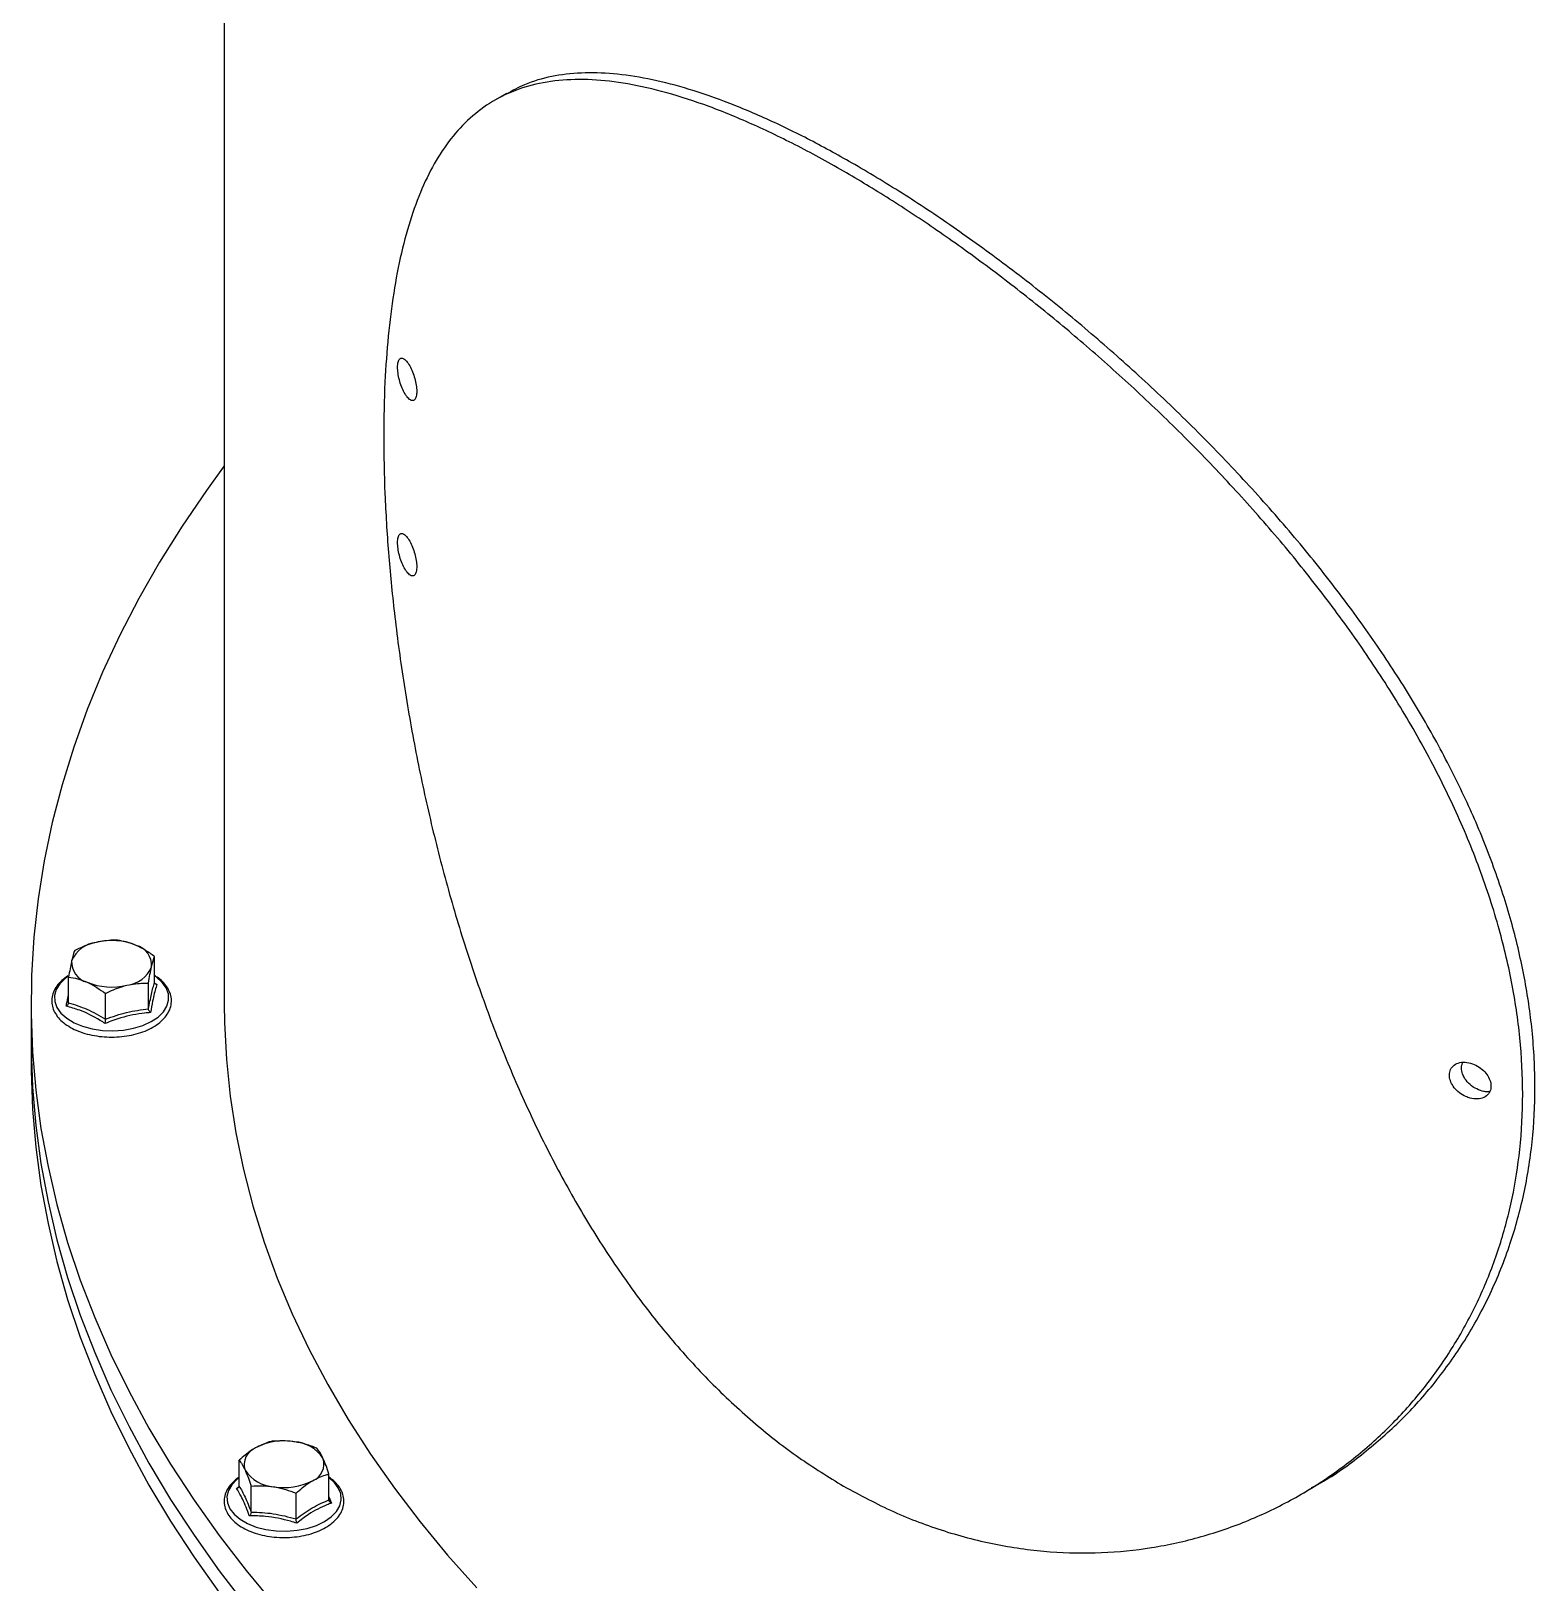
# Model space of a CAD drawing. Header units: millimetres. Extents: x 2 to 418, y 2 to 295.
# Drawn here: x 186.93 to 202.49, y 131.52 to 147.58 of the extents above; entities that cross this region are included whole.
import ezdxf

# ---------------------------------------------------------------- set-up
doc = ezdxf.new("R2010")
doc.units = ezdxf.units.MM

msp = doc.modelspace()

# ---------------------------------------------------------------- linework, layer by layer
at = {"color": 7, "linetype": 'Continuous', "lineweight": 25}
for p, q in [((188.9267, 181.117), (188.9267, 137.5136)), ((191.8464, 146.9385), (191.7242, 146.868)), ((188.2046, 137.7392), (188.2046, 138.0069)), ((187.3156, 137.5266), (187.3156, 137.7943)), ((188.1418, 137.4638), (188.1418, 137.7315)), ((188.2073, 137.7294), (188.2296, 137.7168)), ((186.9267, 137.5136), (186.9267, 137.1507)), ((187.6973, 137.3575), (187.6973, 137.6252)), ((186.9267, 137.1507), (186.9267, 136.9239)), ((189.0799, 132.5254), (189.0799, 132.7931)), ((189.0538, 132.5011), (189.0787, 132.52)), ((189.2045, 132.2572), (189.2045, 132.5249)), ((190.0094, 132.3817), (190.0094, 132.6494)), ((189.6692, 132.1853), (189.6692, 132.453)), ((200.0569, 132.4339), (200.179, 132.5044))]:
    msp.add_line(p, q, dxfattribs=at)
at = {"color": 8, "linetype": 'Continuous', "lineweight": 25}
msp.add_line((190.0094, 132.4144), (190.0356, 132.3493), dxfattribs=at)
at = {"color": 7, "linetype": 'Continuous', "lineweight": 25, "flags": 128}
for points in [[(188.9267, 143.0841), (188.742, 142.8312), (188.4904, 142.4621), (188.2569, 142.089), (188.0418, 141.7123), (187.8453, 141.3322), (187.6674, 140.9491), (187.5084, 140.5632), (187.3684, 140.1748), (187.2475, 139.7844), (187.1458, 139.3921), (187.0634, 138.9983), (187.0002, 138.6033), (186.9565, 138.2075), (186.9322, 137.8111), (186.9274, 137.4144), (186.9419, 137.0179), (186.976, 136.6217), (187.0294, 136.2262), (187.1022, 135.8318), (187.1943, 135.4387), (187.3056, 135.0473), (187.4361, 134.6579), (187.5856, 134.2707), (187.754, 133.8862), (187.9412, 133.5045), (188.147, 133.1261), (188.3714, 132.7512), (188.614, 132.38), (188.8746, 132.0131), (189.1532, 131.6505), (189.4495, 131.2926)], [(188.9267, 137.5136), (188.9292, 137.323), (188.9488, 136.942), (188.9879, 136.5616), (189.0465, 136.1819), (189.1246, 135.8034), (189.2221, 135.4265), (189.3389, 135.0513), (189.4748, 134.6784), (189.6299, 134.3079), (189.804, 133.9402), (189.9968, 133.5757), (190.2082, 133.2146), (190.4381, 132.8573), (190.6863, 132.5041), (190.9524, 132.1553), (191.2364, 131.8112), (191.5379, 131.4721)], [(186.9267, 137.1507), (186.9274, 137.0515), (186.9419, 136.6549), (186.976, 136.2588), (187.0294, 135.8633), (187.1022, 135.4689), (187.1943, 135.0758), (187.3056, 134.6844), (187.4361, 134.295), (187.5856, 133.9078), (187.754, 133.5233), (187.9412, 133.1416), (188.147, 132.7632), (188.3714, 132.3883), (188.614, 132.0171), (188.8746, 131.6501), (189.1532, 131.2876)], [(186.9267, 137.1507), (186.9274, 137.0515), (186.9419, 136.6549), (186.976, 136.2588), (187.0294, 135.8633), (187.1022, 135.4689), (187.1943, 135.0758), (187.3056, 134.6844), (187.4361, 134.295), (187.5856, 133.9078), (187.754, 133.5233), (187.9412, 133.1416), (188.147, 132.7632), (188.3714, 132.3883), (188.614, 132.0171), (188.8746, 131.6501), (189.1532, 131.2876)], [(186.9267, 136.9239), (186.9274, 136.8247), (186.9419, 136.4281), (186.976, 136.032), (187.0294, 135.6365), (187.1022, 135.2421), (187.1943, 134.849), (187.3056, 134.4576), (187.4361, 134.0681), (187.5856, 133.681), (187.754, 133.2964), (187.9412, 132.9148), (188.147, 132.5364), (188.3714, 132.1614), (188.614, 131.7903), (188.8746, 131.4233)]]:
    msp.add_lwpolyline(points, dxfattribs=at)
at = {"color": 8, "linetype": 'Continuous', "lineweight": 25, "flags": 128}
for points in [[(187.31, 137.8016), (187.2795, 137.7792), (187.2242, 137.7248), (187.1871, 137.6655), (187.1695, 137.6033), (187.172, 137.5402), (187.1945, 137.4785), (187.2364, 137.4202), (187.296, 137.3674), (187.3714, 137.3218), (187.4601, 137.2849), (187.559, 137.2581), (187.6648, 137.2423), (187.7738, 137.2379), (187.8823, 137.2452), (187.9866, 137.2639), (188.0833, 137.2933), (188.1689, 137.3324), (188.2406, 137.38), (188.296, 137.4344), (188.3331, 137.4937), (188.3507, 137.5559), (188.3482, 137.619), (188.3256, 137.6807), (188.2838, 137.739), (188.2242, 137.7918), (188.2046, 137.8054)], [(189.0799, 132.612), (189.0562, 132.5934), (189.0031, 132.5383), (188.9684, 132.4785), (188.9533, 132.4161), (188.9583, 132.3531), (188.9833, 132.2917), (189.0275, 132.234), (189.0892, 132.182), (189.1664, 132.1374), (189.2566, 132.1017), (189.3565, 132.0762), (189.4629, 132.0618), (189.572, 132.0589), (189.6802, 132.0676), (189.7838, 132.0876), (189.8792, 132.1183), (189.9633, 132.1586), (190.0331, 132.2071), (190.0862, 132.2622), (190.121, 132.322), (190.1361, 132.3845), (190.131, 132.4475), (190.106, 132.5089), (190.0619, 132.5666), (190.0094, 132.612)]]:
    msp.add_lwpolyline(points, dxfattribs=at)
at = {"color": 7, "linetype": 'Continuous', "lineweight": 25}
for centre, radius, start, end in [((187.6368, 137.8412), 0.3141, 96.60698, 157.30394), ((187.7587, 137.4992), 0.6728, 67.72291, 103.58468), ((187.9599, 137.9148), 0.2138, 355.9011, 75.41904), ((187.5603, 137.9471), 0.2138, 175.9011, 255.41904), ((187.8834, 138.0208), 0.3141, 276.60698, 337.30394), ((187.7615, 138.3627), 0.6728, 247.72291, 283.58468), ((189.3149, 132.7504), 0.1832, 110.74208, 199.461), ((189.544, 132.3537), 0.6396, 80.2289, 117.35717), ((189.6297, 132.6043), 0.3804, 33.43888, 86.5665), ((189.4596, 132.899), 0.3804, 213.43888, 266.5665), ((189.7744, 132.7529), 0.1832, 290.74208, 19.461), ((189.5454, 133.1496), 0.6396, 260.2289, 297.35717)]:
    msp.add_arc(centre, radius, start, end, dxfattribs=at)
for points, knots in [([(195.4518, 146.2021), (195.2965, 146.2892), (194.9837, 146.4645), (194.5335, 146.6815), (194.0976, 146.8634), (193.6877, 147.0017), (193.3039, 147.0972), (192.9483, 147.1493), (192.6157, 147.1583), (192.3094, 147.1201), (192.0517, 147.0484), (191.9093, 146.9677), (191.8493, 146.9336)], [0, 0, 0, 0, 0.1006149, 0.2027319, 0.3056079, 0.4100287, 0.5106368, 0.6126027, 0.7152451, 0.8192584, 0.9237463, 1, 1, 1, 1]), ([(195.3339, 132.5251), (195.1786, 132.6205), (194.8667, 132.812), (194.4161, 133.1656), (193.9797, 133.5682), (193.5681, 134.016), (193.1846, 134.5005), (192.8281, 135.0188), (192.4949, 135.5751), (192.1864, 136.1656), (191.9048, 136.7835), (191.6492, 137.4275), (191.4198, 138.0941), (191.2176, 138.7773), (191.0432, 139.4691), (190.8956, 140.168), (190.7747, 140.8695), (190.684, 141.5472), (190.6213, 142.1919), (190.5842, 142.8032), (190.5715, 143.3941), (190.584, 143.9393), (190.6194, 144.4342), (190.6757, 144.8814), (190.7551, 145.2947), (190.8582, 145.6683), (190.9848, 145.999), (191.136, 146.2876), (191.314, 146.5343), (191.5219, 146.7393), (191.7608, 146.8993), (192.0341, 147.0128), (192.3413, 147.077), (192.6805, 147.0903), (193.0494, 147.0536), (193.4493, 146.9677), (193.8839, 146.8311), (194.3462, 146.6454), (194.8304, 146.4141), (195.3179, 146.1483), (195.8098, 145.8503), (196.3033, 145.5239), (196.8098, 145.1611), (197.3176, 144.769), (197.8194, 144.3528), (198.3134, 143.9138), (198.8023, 143.4474), (199.2811, 142.9553), (199.743, 142.4415), (200.1853, 141.9052), (200.6031, 141.3475), (200.9901, 140.7709), (201.3394, 140.1801), (201.6477, 139.5739), (201.9094, 138.9537), (202.1121, 138.3407), (202.2553, 137.7424), (202.3414, 137.1594), (202.3709, 136.5782), (202.3417, 136.0234), (202.2597, 135.5016), (202.131, 135.0126), (201.953, 134.5423), (201.728, 134.0984), (201.4602, 133.6862), (201.152, 133.307), (200.8037, 132.9619), (200.4148, 132.6524), (199.9892, 132.3847), (199.5275, 132.1624), (199.0368, 131.9923), (198.5261, 131.8799), (198.0028, 131.8275), (197.4691, 131.8363), (196.9245, 131.9091), (196.3817, 132.0491), (195.8476, 132.2487), (195.5056, 132.4327), (195.3339, 132.5251)], [0, 0, 0, 0, 0.01258091, 0.02525365, 0.03821299, 0.05126954, 0.06384961, 0.07651357, 0.08943421, 0.10244044, 0.11549944, 0.12864323, 0.14205214, 0.15555271, 0.16906371, 0.1826727, 0.19660117, 0.21064539, 0.22359477, 0.23664359, 0.25001273, 0.26349471, 0.27571653, 0.2880226, 0.30058778, 0.31323944, 0.32571065, 0.33826063, 0.3510512, 0.36392228, 0.37719927, 0.39056482, 0.40421138, 0.41795683, 0.4313985, 0.44494042, 0.45880899, 0.47279516, 0.4863404, 0.5, 0.51258091, 0.52525365, 0.53821299, 0.55126954, 0.56384961, 0.57651357, 0.58943421, 0.60244044, 0.61549944, 0.62864323, 0.64205214, 0.65555271, 0.66906371, 0.6826727, 0.69660117, 0.71064539, 0.72359477, 0.73664359, 0.75001273, 0.76349471, 0.77571653, 0.7880226, 0.80058778, 0.81323944, 0.82571065, 0.83826063, 0.8510512, 0.86392228, 0.87719927, 0.89056482, 0.90421138, 0.91795683, 0.9313985, 0.94494042, 0.95880899, 0.97279516, 0.9863404, 1, 1, 1, 1]), ([(200.1763, 132.5094), (200.2179, 132.5315), (200.4091, 132.633), (200.7233, 132.865), (201.112, 133.2043), (201.4619, 133.5949), (201.7714, 134.0306), (202.0341, 134.5117), (202.2376, 135.0201), (202.3818, 135.5476), (202.4682, 136.0879), (202.4978, 136.6545), (202.4689, 137.2219), (202.3869, 137.7854), (202.2582, 138.3385), (202.0802, 138.8996), (201.8558, 139.4604), (201.5876, 140.0191), (201.2794, 140.5719), (200.9311, 141.1215), (200.543, 141.6691), (200.1162, 142.2136), (199.6541, 142.7511), (199.163, 143.2756), (198.6529, 143.7783), (198.1291, 144.2568), (197.5948, 144.7101), (197.0495, 145.1392), (196.5052, 145.5344), (195.9686, 145.8945), (195.6245, 146.0993), (195.4518, 146.2021)], [0, 0, 0, 0, 0.0098688, 0.0453761, 0.0813636, 0.1174026, 0.1537031, 0.1908566, 0.2283193, 0.2628416, 0.2979151, 0.3332732, 0.3692185, 0.4017672, 0.4347712, 0.4680033, 0.5016965, 0.5349161, 0.5685595, 0.6024139, 0.6366965, 0.6720975, 0.7079848, 0.74412, 0.780769, 0.8166228, 0.8527441, 0.889738, 0.9270461, 0.9633677, 1, 1, 1, 1]), ([(190.8176, 143.798), (190.8293, 143.7856), (190.8527, 143.7607), (190.884, 143.7567), (190.9067, 143.7791), (190.9181, 143.8248), (190.918, 143.8854), (190.9075, 143.9539), (190.888, 144.0248), (190.8608, 144.0926), (190.8281, 144.1503), (190.7931, 144.19), (190.7606, 144.2044), (190.7355, 144.1902), (190.721, 144.1508), (190.7179, 144.0939), (190.7251, 144.0273), (190.7413, 143.9566), (190.7656, 143.8872), (190.7924, 143.8327), (190.8104, 143.8078), (190.8176, 143.798)], [0, 0, 0, 0, 0.058105, 0.1162768, 0.172414, 0.2251327, 0.2751264, 0.3241143, 0.3739635, 0.4261516, 0.4814094, 0.5393616, 0.5983318, 0.6558217, 0.7098946, 0.7604723, 0.8092062, 0.8583291, 0.9097162, 0.964365, 1, 1, 1, 1]), ([(190.8176, 141.9835), (190.8293, 141.9711), (190.8527, 141.9461), (190.884, 141.9422), (190.9067, 141.9645), (190.9181, 142.0103), (190.918, 142.0708), (190.9075, 142.1394), (190.888, 142.2103), (190.8608, 142.278), (190.8281, 142.3358), (190.7931, 142.3755), (190.7606, 142.3899), (190.7355, 142.3757), (190.721, 142.3362), (190.7179, 142.2793), (190.7251, 142.2127), (190.7413, 142.142), (190.7656, 142.0727), (190.7924, 142.0181), (190.8104, 141.9933), (190.8176, 141.9835)], [0, 0, 0, 0, 0.058105, 0.1162768, 0.172414, 0.2251327, 0.2751264, 0.3241143, 0.3739635, 0.4261516, 0.4814094, 0.5393616, 0.5983318, 0.6558217, 0.7098946, 0.7604723, 0.8092062, 0.8583291, 0.9097162, 0.964365, 1, 1, 1, 1]), ([(187.6006, 138.1532), (187.5821, 138.1484), (187.5069, 138.1289), (187.4336, 138.0951), (187.3784, 138.0696)], [0, 0, 0, 0, 0.2463063, 1, 1, 1, 1]), ([(187.8229, 138.1759), (187.8063, 138.1761), (187.7339, 138.1766), (187.6586, 138.1634), (187.6006, 138.1532)], [0, 0, 0, 0, 0.2293621, 1, 1, 1, 1]), ([(188.0137, 138.1218), (188.0092, 138.1238), (187.9448, 138.1519), (187.8816, 138.1643), (187.8229, 138.1759)], [0, 0, 0, 0, 0.0702211, 1, 1, 1, 1]), ([(187.3784, 138.0696), (187.3733, 138.0558), (187.363, 138.0278), (187.3523, 137.9843), (187.347, 137.9624)], [0, 0, 0, 0, 0.495458, 1, 1, 1, 1]), ([(188.2046, 138.0069), (188.1736, 138.0291), (188.111, 138.0739), (188.0464, 138.1057), (188.0137, 138.1218)], [0, 0, 0, 0, 0.495458, 1, 1, 1, 1]), ([(188.1732, 137.8996), (188.1739, 137.9028), (188.1845, 137.9489), (188.1949, 137.9789), (188.2046, 138.0069)], [0, 0, 0, 0, 0.0702211, 1, 1, 1, 1]), ([(187.347, 137.9624), (187.3462, 137.9591), (187.3356, 137.9121), (187.3252, 137.8511), (187.3156, 137.7943)], [0, 0, 0, 0, 0.07022107, 1, 1, 1, 1]), ([(188.1418, 137.7315), (188.1469, 137.7623), (188.1572, 137.8246), (188.1678, 137.8744), (188.1732, 137.8996)], [0, 0, 0, 0, 0.495458, 1, 1, 1, 1]), ([(187.3073, 137.8048), (187.2855, 137.7896), (187.2406, 137.7581), (187.1906, 137.7015), (187.1554, 137.6389), (187.139, 137.5733), (187.141, 137.5078), (187.1607, 137.4449), (187.1966, 137.3858), (187.2481, 137.3314), (187.3143, 137.2829), (187.3936, 137.2418), (187.4834, 137.2093), (187.581, 137.1863), (187.6835, 137.1735), (187.7881, 137.1711), (187.8919, 137.1791), (187.9921, 137.1974), (188.086, 137.2255), (188.1709, 137.263), (188.2445, 137.3091), (188.3045, 137.3628), (188.3486, 137.4229), (188.3749, 137.4873), (188.3825, 137.5532), (188.3719, 137.6177), (188.3445, 137.679), (188.3006, 137.7356), (188.2536, 137.7795), (188.2169, 137.8013), (188.2046, 137.8086)], [0, 0, 0, 0, 0.0351761, 0.0725705, 0.1095617, 0.1456624, 0.180812, 0.2156008, 0.2506419, 0.2864883, 0.3230965, 0.3601005, 0.3971721, 0.4341838, 0.4711323, 0.5080471, 0.5449685, 0.5819294, 0.6189723, 0.6561408, 0.6934618, 0.7308984, 0.7681638, 0.8047816, 0.8403925, 0.8752801, 0.9100868, 0.9454781, 0.9817217, 1, 1, 1, 1]), ([(187.3156, 137.7943), (187.3466, 137.789), (187.4091, 137.7785), (187.4738, 137.753), (187.5064, 137.7401)], [0, 0, 0, 0, 0.495458, 1, 1, 1, 1]), ([(187.5064, 137.7401), (187.511, 137.7381), (187.5754, 137.7091), (187.6386, 137.6656), (187.6973, 137.6252)], [0, 0, 0, 0, 0.0702211, 1, 1, 1, 1]), ([(187.6973, 137.6252), (187.7525, 137.6506), (187.8258, 137.6844), (187.901, 137.7039), (187.9195, 137.7087)], [0, 0, 0, 0, 0.7536937, 1, 1, 1, 1]), ([(187.9195, 137.7087), (187.9775, 137.7189), (188.0528, 137.7322), (188.1252, 137.7316), (188.1418, 137.7315)], [0, 0, 0, 0, 0.7706379, 1, 1, 1, 1]), ([(188.1418, 137.4638), (188.1521, 137.5178), (188.173, 137.6276), (188.1939, 137.7016), (188.2046, 137.7392)], [0, 0, 0, 0, 0.4922436, 1, 1, 1, 1]), ([(188.2296, 137.7168), (188.2265, 137.7074), (188.2112, 137.6602), (188.188, 137.5696), (188.1703, 137.4667), (188.1633, 137.4259)], [0, 0, 0, 0, 0.1305234, 0.6552334, 1, 1, 1, 1]), ([(188.2296, 137.7168), (188.2295, 137.7168), (188.2259, 137.7171), (188.2191, 137.7187), (188.2112, 137.7235), (188.2057, 137.7304), (188.205, 137.7362), (188.2046, 137.7392)], [0, 0, 0, 0, 0.0061266, 0.2677695, 0.5287437, 0.7638875, 1, 1, 1, 1]), ([(187.3156, 137.5266), (187.3152, 137.5235), (187.3145, 137.5173), (187.309, 137.5078), (187.3011, 137.4991), (187.2942, 137.4943), (187.2906, 137.4923), (187.2905, 137.4922)], [0, 0, 0, 0, 0.2361125, 0.4712563, 0.7322305, 0.9938734, 1, 1, 1, 1]), ([(187.6937, 137.3136), (187.6765, 137.3245), (187.59, 137.3793), (187.4539, 137.4478), (187.3369, 137.4796), (187.2905, 137.4922)], [0, 0, 0, 0, 0.13052335, 0.6552334, 1, 1, 1, 1]), ([(187.3156, 137.5266), (187.3782, 137.5077), (187.5054, 137.4694), (187.6327, 137.3952), (187.6973, 137.3575)], [0, 0, 0, 0, 0.4922436, 1, 1, 1, 1]), ([(188.1633, 137.4259), (188.143, 137.4243), (188.0411, 137.4162), (187.8819, 137.3863), (187.7472, 137.3343), (187.6937, 137.3136)], [0, 0, 0, 0, 0.1305234, 0.6552334, 1, 1, 1, 1]), ([(187.6937, 137.3136), (187.6938, 137.3137), (187.6943, 137.3171), (187.6952, 137.3245), (187.6963, 137.3362), (187.6971, 137.3478), (187.6972, 137.3543), (187.6973, 137.3575)], [0, 0, 0, 0, 0.0061266, 0.2677695, 0.5287437, 0.7638875, 1, 1, 1, 1]), ([(187.6973, 137.3575), (187.7702, 137.3838), (187.9183, 137.4372), (188.0665, 137.4548), (188.1418, 137.4638)], [0, 0, 0, 0, 0.4922436, 1, 1, 1, 1]), ([(188.1633, 137.4259), (188.1632, 137.426), (188.1601, 137.4285), (188.1542, 137.4343), (188.1474, 137.444), (188.1427, 137.4543), (188.1421, 137.4606), (188.1418, 137.4638)], [0, 0, 0, 0, 0.0061266, 0.2677695, 0.5287437, 0.7638875, 1, 1, 1, 1]), ([(201.817, 136.5409), (201.8425, 136.5364), (201.8936, 136.5273), (201.9611, 136.5444), (202.01, 136.5821), (202.0343, 136.6357), (202.0338, 136.6962), (202.0113, 136.7574), (201.9695, 136.815), (201.911, 136.8645), (201.8399, 136.9004), (201.7635, 136.9164), (201.6925, 136.9084), (201.6377, 136.8769), (201.6062, 136.8276), (201.5995, 136.7685), (201.6154, 136.7066), (201.6514, 136.6467), (201.7049, 136.594), (201.7631, 136.5582), (201.8019, 136.5458), (201.817, 136.5409)], [0, 0, 0, 0, 0.0583892, 0.1168369, 0.1733993, 0.2263045, 0.2760864, 0.3247057, 0.3743599, 0.426699, 0.4823671, 0.5406549, 0.5995465, 0.6565957, 0.7103225, 0.760968, 0.8100519, 0.8594693, 0.9108522, 0.9651884, 1, 1, 1, 1]), ([(201.9427, 136.6135), (201.9173, 136.6224), (201.8663, 136.6403), (201.7994, 136.6929), (201.7508, 136.7563), (201.7275, 136.8221), (201.7254, 136.8758), (201.7386, 136.9008), (201.7434, 136.9099)], [0, 0, 0, 0, 0.1914655, 0.3831549, 0.5680175, 0.7414373, 0.9057558, 1, 1, 1, 1]), ([(202.0167, 136.6077), (202.0076, 136.6065), (201.9841, 136.6035), (201.9584, 136.6097), (201.9427, 136.6135)], [0, 0, 0, 0, 0.3876412, 1, 1, 1, 1]), ([(189.6525, 132.984), (189.647, 132.9848), (189.5685, 132.9965), (189.4916, 132.9929), (189.4201, 132.9895)], [0, 0, 0, 0, 0.0702211, 1, 1, 1, 1]), ([(189.25, 132.9217), (189.2359, 132.9132), (189.1783, 132.8784), (189.1222, 132.8298), (189.0799, 132.7931)], [0, 0, 0, 0, 0.2463063, 1, 1, 1, 1]), ([(189.4201, 132.9895), (189.4074, 132.9863), (189.352, 132.9722), (189.2944, 132.9437), (189.25, 132.9217)], [0, 0, 0, 0, 0.2293621, 1, 1, 1, 1]), ([(189.8849, 132.9177), (189.8471, 132.932), (189.771, 132.9609), (189.6922, 132.9762), (189.6525, 132.984)], [0, 0, 0, 0, 0.495458, 1, 1, 1, 1]), ([(189.9471, 132.8139), (189.9457, 132.817), (189.9246, 132.8619), (189.904, 132.8908), (189.8849, 132.9177)], [0, 0, 0, 0, 0.0702211, 1, 1, 1, 1]), ([(189.0799, 132.7931), (189.09, 132.7798), (189.1104, 132.753), (189.1315, 132.7107), (189.1422, 132.6894)], [0, 0, 0, 0, 0.495458, 1, 1, 1, 1]), ([(189.1422, 132.6894), (189.1437, 132.6862), (189.1647, 132.6404), (189.1853, 132.5805), (189.2045, 132.5249)], [0, 0, 0, 0, 0.0702211, 1, 1, 1, 1]), ([(190.0094, 132.6494), (189.9993, 132.6796), (189.9789, 132.7408), (189.9578, 132.7894), (189.9471, 132.8139)], [0, 0, 0, 0, 0.495458, 1, 1, 1, 1]), ([(189.0799, 132.6179), (189.0789, 132.6172), (189.0534, 132.6012), (189.012, 132.5647), (188.9639, 132.5062), (188.9339, 132.4424), (188.9223, 132.3766), (188.9292, 132.3116), (188.9532, 132.2496), (188.9933, 132.1917), (189.0488, 132.1387), (189.1186, 132.092), (189.2009, 132.053), (189.2931, 132.0229), (189.3922, 132.0026), (189.4956, 131.9925), (189.6003, 131.9928), (189.7034, 132.0036), (189.8022, 132.0245), (189.894, 132.0552), (189.9761, 132.095), (190.0464, 132.1432), (190.1024, 132.1988), (190.1419, 132.2603), (190.1633, 132.3254), (190.166, 132.3912), (190.1508, 132.455), (190.1189, 132.515), (190.0727, 132.5705), (190.0304, 132.6021), (190.0094, 132.6178)], [0, 0, 0, 0, 0.0016273, 0.0395927, 0.0775318, 0.1149246, 0.1513295, 0.1868775, 0.2222145, 0.2580092, 0.2946661, 0.3320119, 0.3696618, 0.4073214, 0.4449137, 0.4824478, 0.5199579, 0.5574857, 0.5950625, 0.6327348, 0.6705447, 0.7085095, 0.7465417, 0.7842894, 0.8212458, 0.8571803, 0.8925679, 0.9280324, 0.9642261, 1, 1, 1, 1]), ([(189.0799, 132.5254), (189.0795, 132.5225), (189.0788, 132.5166), (189.073, 132.5093), (189.0648, 132.5038), (189.0576, 132.5017), (189.0538, 132.5011), (189.0538, 132.5011)], [0, 0, 0, 0, 0.2361125, 0.4712563, 0.7322305, 0.9938734, 1, 1, 1, 1]), ([(189.0799, 132.5254), (189.1004, 132.4903), (189.1419, 132.4189), (189.1834, 132.3116), (189.2045, 132.2572)], [0, 0, 0, 0, 0.4922436, 1, 1, 1, 1]), ([(189.2045, 132.5249), (189.2422, 132.5275), (189.3184, 132.5329), (189.3971, 132.5239), (189.4368, 132.5193)], [0, 0, 0, 0, 0.495458, 1, 1, 1, 1]), ([(189.4368, 132.5193), (189.4423, 132.5184), (189.5208, 132.5058), (189.5977, 132.4784), (189.6692, 132.453)], [0, 0, 0, 0, 0.07022107, 1, 1, 1, 1]), ([(189.6692, 132.453), (189.7115, 132.4896), (189.7675, 132.5382), (189.8251, 132.573), (189.8393, 132.5816)], [0, 0, 0, 0, 0.7536937, 1, 1, 1, 1]), ([(189.8393, 132.5816), (189.8837, 132.6035), (189.9413, 132.632), (189.9967, 132.6461), (190.0094, 132.6494)], [0, 0, 0, 0, 0.7706379, 1, 1, 1, 1]), ([(189.1853, 132.2177), (189.1798, 132.2331), (189.1524, 132.3102), (189.1086, 132.4139), (189.0693, 132.4764), (189.0538, 132.5011)], [0, 0, 0, 0, 0.1305234, 0.6552334, 1, 1, 1, 1]), ([(189.6692, 132.1853), (189.725, 132.2264), (189.8384, 132.3098), (189.9518, 132.3575), (190.0094, 132.3817)], [0, 0, 0, 0, 0.4922436, 1, 1, 1, 1]), ([(190.0356, 132.3493), (190.0355, 132.3493), (190.0317, 132.3511), (190.0246, 132.3554), (190.0163, 132.3634), (190.0106, 132.3725), (190.0098, 132.3786), (190.0094, 132.3817)], [0, 0, 0, 0, 0.0061266, 0.2677695, 0.5287437, 0.7638875, 1, 1, 1, 1]), ([(189.2045, 132.2572), (189.2042, 132.254), (189.2036, 132.2476), (189.1994, 132.237), (189.1933, 132.2268), (189.1881, 132.2206), (189.1854, 132.2178), (189.1853, 132.2177)], [0, 0, 0, 0, 0.2361125, 0.4712563, 0.7322305, 0.9938734, 1, 1, 1, 1]), ([(189.6762, 132.1418), (189.6551, 132.1483), (189.5493, 132.181), (189.3833, 132.2148), (189.2415, 132.2169), (189.1853, 132.2177)], [0, 0, 0, 0, 0.1305234, 0.6552334, 1, 1, 1, 1]), ([(189.2045, 132.2572), (189.2807, 132.2542), (189.4356, 132.2483), (189.5905, 132.2065), (189.6692, 132.1853)], [0, 0, 0, 0, 0.4922436, 1, 1, 1, 1]), ([(190.0356, 132.3493), (190.0199, 132.3435), (189.9415, 132.3148), (189.8194, 132.2525), (189.7169, 132.1733), (189.6762, 132.1418)], [0, 0, 0, 0, 0.1305234, 0.6552334, 1, 1, 1, 1]), ([(189.6762, 132.1418), (189.6762, 132.1419), (189.6752, 132.1452), (189.6732, 132.1525), (189.671, 132.1641), (189.6695, 132.1756), (189.6693, 132.182), (189.6692, 132.1853)], [0, 0, 0, 0, 0.00612663, 0.26776949, 0.5287437, 0.76388747, 1, 1, 1, 1])]:
    msp.add_open_spline(points, degree=3, knots=knots, dxfattribs=at)
at = {"color": 8, "linetype": 'Continuous', "lineweight": 25}
msp.add_open_spline([(187.2905, 137.4922), (187.2936, 137.5081), (187.3022, 137.5523), (187.3104, 137.5881), (187.3156, 137.611)], degree=3, knots=[0, 0, 0, 0, 0.3591244, 1, 1, 1, 1], dxfattribs=at)

doc.saveas('drawing.dxf')
